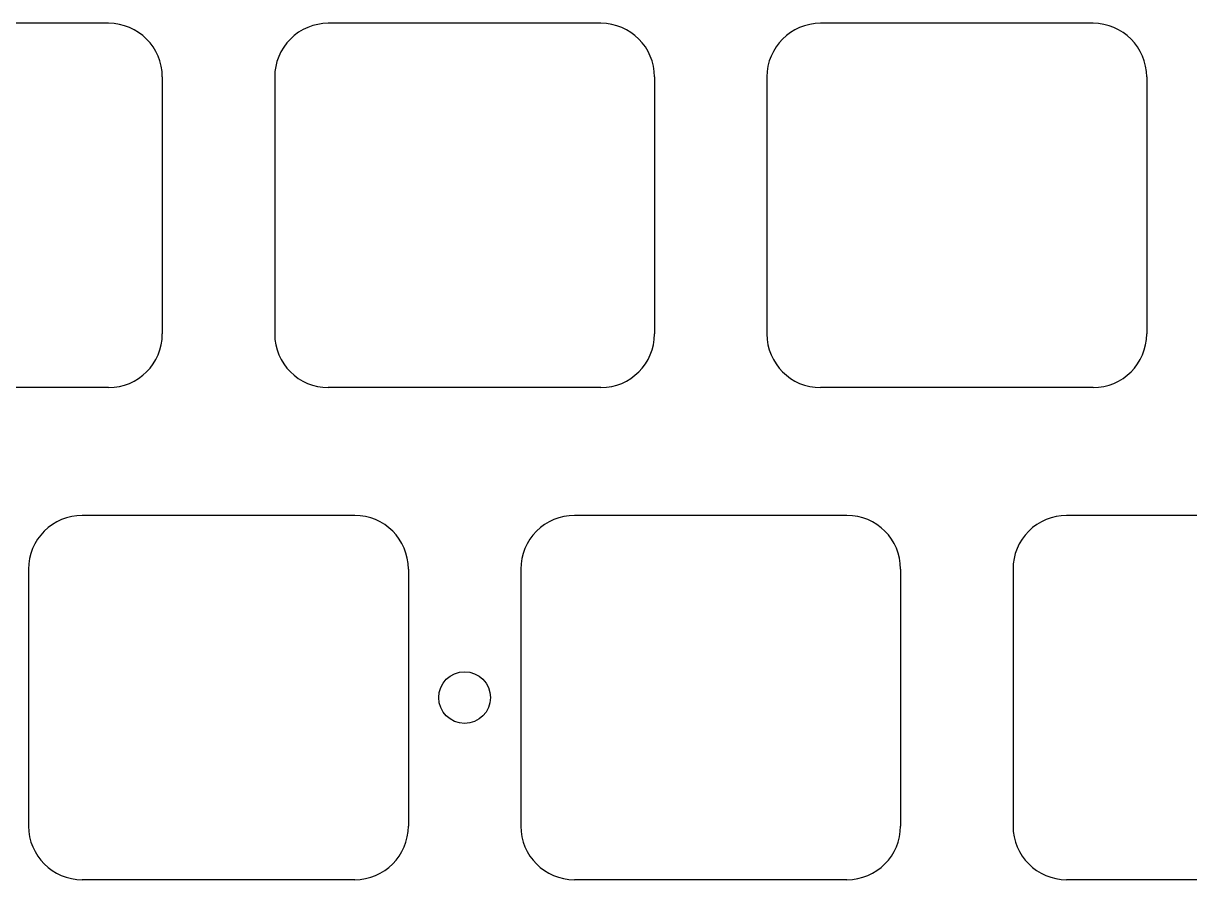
# Model space of a CAD drawing. Header units: millimetres. Extents: x -11 to 340, y -118 to 18.
# Drawn here: x 154.37 to 199.51, y -49.91 to -16.76 of the extents above; entities that cross this region are included whole.
import ezdxf

# ---------------------------------------------------------------- set-up
doc = ezdxf.new("R2010")
doc.units = ezdxf.units.MM
doc.header["$MEASUREMENT"] = 0
doc.layers.add('BLACK', color=7, linetype='CONTINUOUS')

msp = doc.modelspace()

# ---------------------------------------------------------------- linework, layer by layer
at = {"layer": 'BLACK', "linetype": 'Continuous'}
for p, q in [((157.675, -16.7625), (147.125001, -16.7625)), ((166.175001, -16.762502), (166.175001, -16.7625)), ((176.725, -16.7625), (166.175001, -16.7625)), ((195.775, -16.762501), (185.225, -16.762501)), ((159.750001, -18.8375), (159.750001, -28.7875)), ((164.100001, -18.8375), (164.100001, -28.7875)), ((178.800001, -18.8375), (178.800001, -28.7875)), ((183.150001, -18.8375), (183.150001, -28.7875)), ((197.850001, -18.8375), (197.850001, -28.7875)), ((157.675001, -30.8625), (147.125, -30.8625)), ((157.675001, -30.862501), (157.675001, -30.8625)), ((176.725001, -30.8625), (166.175, -30.8625)), ((176.725001, -30.862501), (176.725001, -30.8625)), ((195.775, -30.862501), (185.225, -30.862501)), ((156.650001, -35.812502), (156.650001, -35.8125)), ((167.2, -35.8125), (156.650001, -35.8125)), ((175.700001, -35.812502), (175.700001, -35.8125)), ((186.25, -35.8125), (175.700001, -35.8125)), ((194.750001, -35.812502), (194.750001, -35.8125)), ((205.3, -35.8125), (194.750001, -35.8125)), ((154.575001, -37.8875), (154.575001, -47.8375)), ((169.275001, -37.8875), (169.275001, -47.8375)), ((173.625001, -37.8875), (173.625001, -47.8375)), ((188.325001, -37.8875), (188.325001, -47.8375)), ((192.675001, -37.8875), (192.675001, -47.8375)), ((167.200001, -49.9125), (156.65, -49.9125)), ((167.200001, -49.912501), (167.200001, -49.9125)), ((186.250001, -49.9125), (175.7, -49.9125)), ((186.250001, -49.912501), (186.250001, -49.9125)), ((205.300001, -49.9125), (194.75, -49.9125))]:
    msp.add_line(p, q, dxfattribs=at)
at = {"layer": 'BLACK'}
msp.add_circle((171.45, -42.8625), 1, dxfattribs=at)
for centre, radius, start, end in [((157.675, -18.8375), 2.075, 0, 90), ((166.175, -18.8375), 2.074999, 89.9999724, 180), ((176.725, -18.8375), 2.075, 0, 90), ((185.225, -18.8375), 2.074999, 90, 180), ((195.775, -18.8375), 2.074999, 0, 90), ((157.675, -28.7875), 2.075001, 270.0000276, 0), ((166.175, -28.7875), 2.075, 180, 270), ((176.725, -28.7875), 2.075001, 270.0000276, 0), ((185.225, -28.7875), 2.075001, 180, 270), ((195.775, -28.7875), 2.075001, 270, 0), ((156.65, -37.8875), 2.074999, 89.9999724, 180), ((167.2, -37.8875), 2.075, 0, 90), ((175.7, -37.8875), 2.074999, 89.9999724, 180), ((186.25, -37.8875), 2.075, 0, 90), ((194.75, -37.8875), 2.074999, 89.9999724, 180), ((156.65, -47.8375), 2.075, 180, 270), ((167.2, -47.8375), 2.075001, 270.0000276, 0), ((175.7, -47.8375), 2.075, 180, 270), ((186.25, -47.8375), 2.075001, 270.0000276, 0), ((194.75, -47.8375), 2.075, 180, 270)]:
    msp.add_arc(centre, radius, start, end, dxfattribs=at)

doc.saveas('drawing.dxf')
